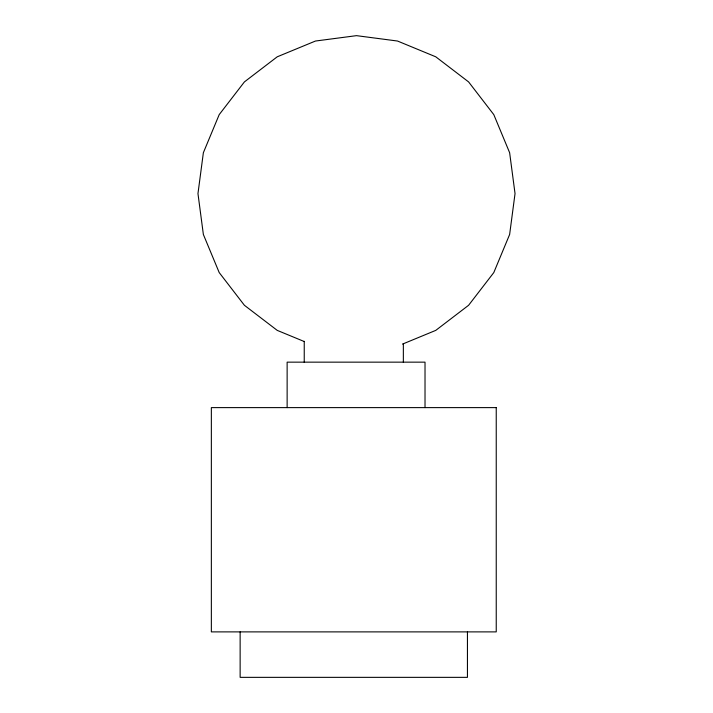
<?xml version="1.0" encoding="UTF-8"?>
<svg xmlns="http://www.w3.org/2000/svg" width="713" height="713" viewBox="0 0 713 713"><rect width="100%" height="100%" fill="white"/><g stroke="black" fill="none" stroke-linecap="round" stroke-linejoin="round"><path stroke-width="1.07" d="M402.56 344.085L435.768 330.377L468.601 305.28L493.797 272.571L509.635 234.479L515.036 193.597L509.635 152.716L493.797 114.624L468.601 81.915L435.768 56.808L397.533 41.033L356.5 35.65L315.467 41.033L277.232 56.808L244.399 81.915L219.203 114.624L203.365 152.716L197.964 193.597L203.365 234.479L219.203 272.571L244.399 305.28L277.232 330.377L304.398 341.589M467.443 631.887L467.443 677.35L240.138 677.35L240.138 631.887M425.019 407.613L425.019 362.151L287.134 362.151L287.134 407.613M403.353 343.532L403.353 362.32M304.237 341.331L304.237 362.32M496.239 407.613L211.351 407.613L211.351 631.887L496.239 631.887L496.239 407.613"/></g></svg>
